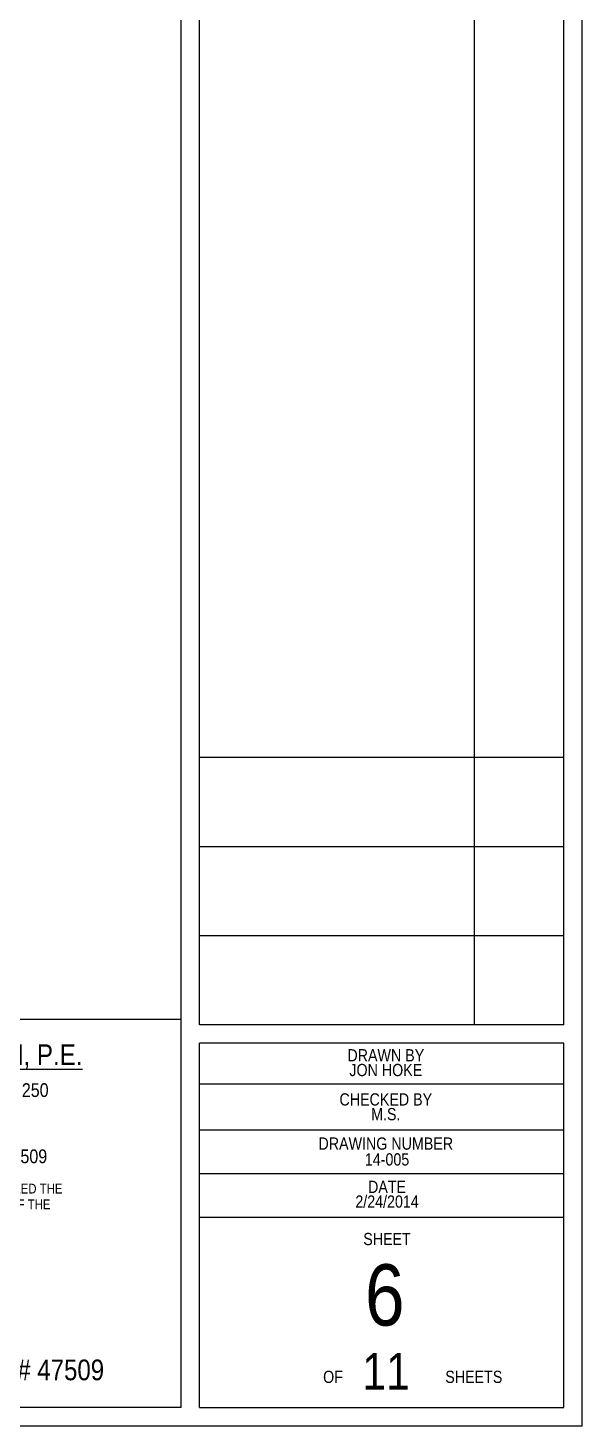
# Model space of a CAD drawing. Extents: x -175 to 1769, y -1164 to 204.
# Drawn here: x 1588.3 to 1769.2, y -1163.6 to -707.5 of the extents above; entities that cross this region are included whole.
import ezdxf
from ezdxf.enums import TextEntityAlignment as Align

# ---------------------------------------------------------------- set-up
doc = ezdxf.new("R2010")
doc.units = 0
doc.header["$LTSCALE"] = 12
doc.layers.add('FRELEV', color=3, linetype='CONTINUOUS')
doc.layers.add('PAPER', color=3, linetype='CONTINUOUS')

msp = doc.modelspace()

# ---------------------------------------------------------------- linework, layer by layer
at = {"layer": 'FRELEV', "color": 4, "linetype": 'CONTINUOUS'}
msp.add_line((1460.975, -1030.85), (1638.348, -1030.85), dxfattribs=at)
at = {"layer": 'PAPER', "color": 4, "linetype": 'CONTINUOUS'}
for p, q in [((1769.214, -1163.622), (1769.214, 204.3781)), ((1638.348, -1157.622), (1638.348, 198.3781)), ((1644.348, -1032.756), (1644.348, 73.512)), ((1734.141, -1032.756), (1734.141, 73.5119)), ((1763.214, -1032.756), (1763.214, 73.51192)), ((1763.214, -945.5376), (1644.348, -945.5376)), ((1763.214, -974.6104), (1644.348, -974.6104)), ((1763.214, -1003.683), (1644.348, -1003.683)), ((1763.214, -1032.756), (1644.348, -1032.756)), ((1763.214, -1038.756), (1644.348, -1038.756)), ((1644.348, -1157.622), (1644.348, -1038.756)), ((1763.214, -1157.622), (1763.214, -1038.756)), ((1644.348, -1051.956), (1763.214, -1051.956)), ((1644.348, -1066.961), (1763.214, -1066.961)), ((1644.348, -1081.244), (1763.214, -1081.244)), ((1644.348, -1095.527), (1763.214, -1095.527)), ((1638.348, -1157.622), (-168.7865, -1157.622)), ((1644.348, -1157.622), (1763.214, -1157.622)), ((1769.214, -1163.622), (-174.7865, -1163.622))]:
    msp.add_line(p, q, dxfattribs=at)

# ---------------------------------------------------------------- texts
at = {"layer": 'FRELEV', "color": 4, "linetype": 'CONTINUOUS', "width": 0.87}
for s, height, p in [('%%UMICHAEL THOMPSON, P.E.', 6.75, (1555.269, -1045.854)), ('6', 20, (1704.818, -1130.849))]:
    msp.add_text(s, height=height, dxfattribs=at).set_placement(p, align=Align.CENTER)
at = {"layer": 'FRELEV', "color": 2, "linetype": 'CONTINUOUS', "width": 0.87}
for s, p in [('5200 VINELAND ROAD-SUITE 250', (1553.467, -1056.267)), ('FLORIDA REGISTRATION # 47509', (1552.72, -1077.867))]:
    msp.add_text(s, height=4.5, dxfattribs=at).set_placement(p, align=Align.CENTER)
for s, p in [('THIS STRUCTURE HAS BEEN DESIGNED TO MEET OR EXCEED THE', (1477.774, -1087.767)), ('140 M.P.H. 3 SECOND WIND GUST LOAD REQUIREMENTS OF THE', (1477.774, -1092.887))]:
    msp.add_text(s, height=3.200001, dxfattribs=at).set_placement(p)
at = {"layer": 'FRELEV', "color": 4, "linetype": 'CONTINUOUS', "width": 0.87}
msp.add_text('PE # 47509', height=6.75, dxfattribs=at).set_placement((1572.164, -1148.68))
at = {"layer": 'PAPER', "color": 2, "linetype": 'CONTINUOUS', "width": 0.87}
for s, p in [('DRAWN BY', (1705.151, -1044.659)), ('JON HOKE', (1705.151, -1049.459)), ('CHECKED BY', (1705.151, -1059.059)), ('M.S.', (1705.151, -1063.859)), ('DRAWING NUMBER', (1705.151, -1073.459)), ('14-005', (1705.556, -1078.629)), ('DATE', (1705.556, -1087.581)), ('2/24/2014', (1705.556, -1092.381)), ('SHEET', (1705.556, -1104.598)), ('OF', (1687.922, -1149.568)), ('SHEETS', (1733.878, -1149.568))]:
    msp.add_text(s, height=4, dxfattribs=at).set_placement(p, align=Align.CENTER)
at = {"layer": 'PAPER', "color": 3, "linetype": 'CONTINUOUS', "width": 0.87}
msp.add_text('11', height=12, dxfattribs=at).set_placement((1705.241, -1151.79), align=Align.CENTER)

doc.saveas('drawing.dxf')
